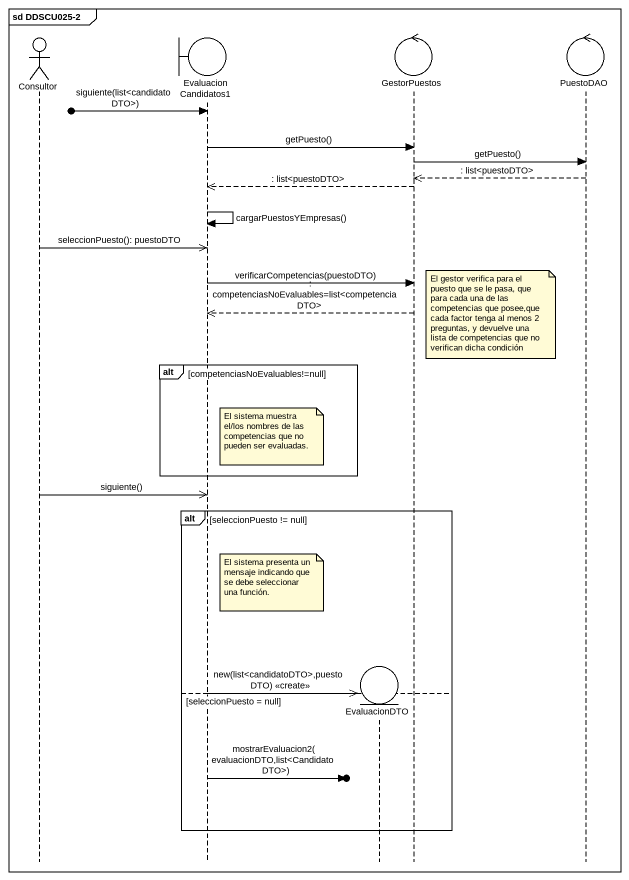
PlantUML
@startuml
mainframe sd DDSCU025-2
hide footbox
actor Consultor
boundary EvaluacionCandidatos1
entity EvaluacionDTO
control GestorPuestos
control PuestoDAO

[o-> EvaluacionCandidatos1 : siguiente(list<candidatoDTO>)
EvaluacionCandidatos1 -> GestorPuestos : getPuesto()
GestorPuestos -> PuestoDAO : getPuesto()
PuestoDAO -->> GestorPuestos : : list<puestoDTO>
GestorPuestos -->> EvaluacionCandidatos1 : : list<puestoDTO>
EvaluacionCandidatos1 -> EvaluacionCandidatos1 : cargarPuestosYEmpresas()
Consultor ->> EvaluacionCandidatos1 : seleccionPuesto(): puestoDTO
EvaluacionCandidatos1 -> GestorPuestos : verificarCompetencias(puestoDTO)
GestorPuestos -->> EvaluacionCandidatos1 : : competenciasNoEvaluables=list<competenciaDTO>
note right of GestorPuestos : El gestor verifica para el puesto que se le pasa, que para cada una de las competencias que posee,que cada factor tenga al menos 2 preguntas, y devuelve una lista de competencias que no verifican dicha condición
alt competenciasNoEvaluables!=null
  note right of EvaluacionCandidatos1 : El sistema muestra el/los nombres de las competencias que no pueden ser evaluadas.
end
Consultor ->> EvaluacionCandidatos1 : siguiente()
alt seleccionPuesto != null
  note right of EvaluacionCandidatos1 : El sistema presenta un mensaje indicando que se debe seleccionar una función.
else seleccionPuesto = null
  EvaluacionCandidatos1 -->> EvaluacionDTO ** : new(list<candidatoDTO>,puestoDTO) <<create>>
  EvaluacionCandidatos1 ->o] : mostrarEvaluacion2(evaluacionDTO,list<CandidatoDTO>)
end
@enduml
